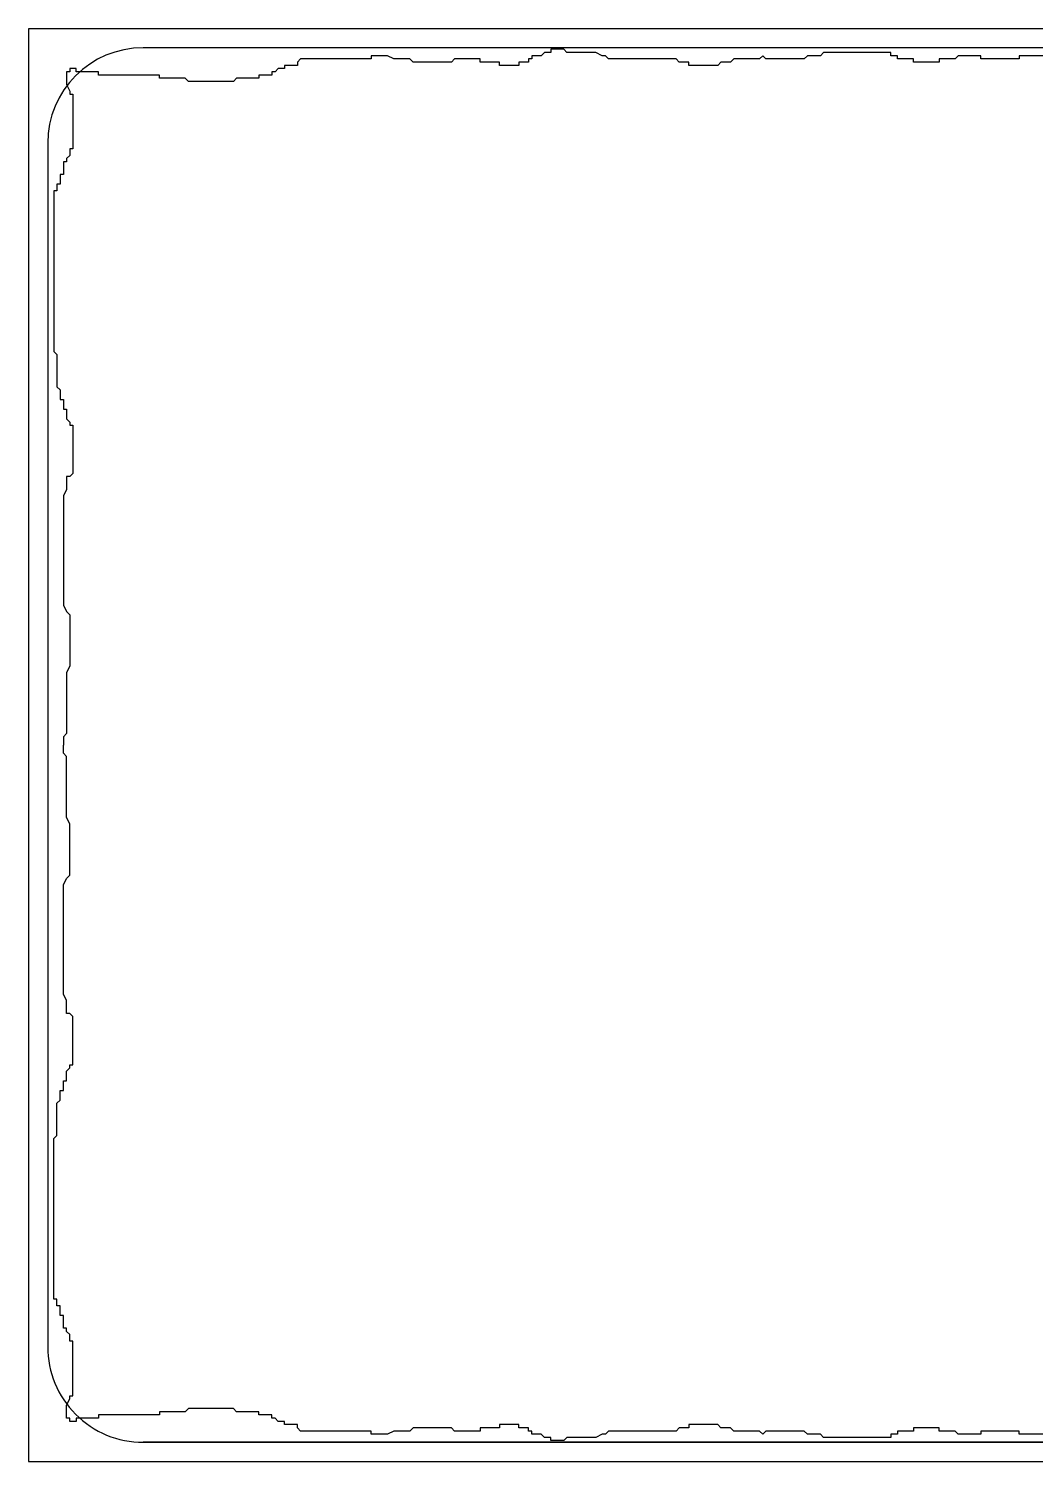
# Model space of a CAD drawing. Header units: metres. Extents: x -107 to 62, y 472 to 1032.
# Drawn here: x 21.289 to 22.398, y 509.779 to 511.357 of the extents above; entities that cross this region are included whole.
import ezdxf

# ---------------------------------------------------------------- set-up
doc = ezdxf.new("R2010")
doc.units = ezdxf.units.M
doc.header["$MEASUREMENT"] = 0
doc.layers.get('0').update_dxf_attribs({"color": 8})
doc.layers.add('A-GR-FURN$0$TEFRIŞ', color=11, linetype='Continuous')

# ---------------------------------------------------------------- blocks, each defined once
blk = doc.blocks.new('A-GR-FURN$0$1')
at = {"layer": 'A-GR-FURN$0$TEFRIŞ'}
for p, q in [((-1911.89, 788.11), (-1911.89, 598.11)), ((-1761.89, 598.11), (-1761.89, 788.11)), ((-1909.89, 776.11), (-1909.89, 610.11)), ((-1763.89, 776.11), (-1763.89, 610.11)), ((-1763.89, 610.11), (-1763.89, 776.11)), ((-1899.89, 600.11), (-1773.89, 600.11)), ((-1911.89, 598.11), (-1761.89, 598.11))]:
    blk.add_line(p, q, dxfattribs=at)
at = {"layer": 'A-GR-FURN$0$TEFRIŞ', "color": 8}
for p, q in [((-1909.06, 705.25), (-1909.06, 701.89)), ((-1764.73, 705.25), (-1764.73, 701.89)), ((-1909.06, 701.89), (-1908.72, 701.89)), ((-1908.72, 701.89), (-1908.72, 697.86)), ((-1764.73, 701.89), (-1765.07, 701.89)), ((-1765.07, 701.89), (-1765.07, 697.86)), ((-1909.06, 697.86), (-1909.06, 695.5)), ((-1908.72, 697.86), (-1909.06, 697.86)), ((-1765.07, 697.86), (-1764.73, 697.86)), ((-1764.73, 697.86), (-1764.73, 695.5)), ((-1909.06, 695.5), (-1908.72, 695.17)), ((-1908.72, 695.17), (-1908.72, 693.49)), ((-1764.73, 695.5), (-1765.07, 695.17)), ((-1765.07, 695.17), (-1765.07, 693.49)), ((-1908.72, 693.49), (-1908.38, 693.49)), ((-1908.38, 693.49), (-1908.38, 690.8)), ((-1765.07, 693.49), (-1765.4, 693.49)), ((-1765.4, 693.49), (-1765.4, 690.8)), ((-1908.72, 690.8), (-1908.72, 689.12)), ((-1908.38, 690.8), (-1908.72, 690.8)), ((-1765.4, 690.8), (-1765.07, 690.8)), ((-1765.07, 690.8), (-1765.07, 689.12)), ((-1909.06, 689.12), (-1909.06, 688.45)), ((-1908.72, 689.12), (-1909.06, 689.12)), ((-1765.07, 689.12), (-1764.73, 689.12)), ((-1764.73, 689.12), (-1764.73, 688.45)), ((-1909.39, 688.45), (-1909.39, 681.39)), ((-1909.06, 688.45), (-1909.39, 688.45)), ((-1764.73, 688.45), (-1764.4, 688.45)), ((-1764.4, 688.45), (-1764.4, 681.39)), ((-1909.39, 681.39), (-1909.06, 681.05)), ((-1909.06, 681.05), (-1909.06, 679.71)), ((-1764.4, 681.39), (-1764.73, 681.05)), ((-1764.73, 681.05), (-1764.73, 679.71)), ((-1909.06, 679.71), (-1908.72, 679.37)), ((-1764.73, 679.71), (-1765.07, 679.37)), ((-1908.72, 679.37), (-1908.72, 675.34)), ((-1765.07, 679.37), (-1765.07, 675.34)), ((-1908.72, 675.34), (-1909.06, 675.01)), ((-1909.06, 675.01), (-1908.72, 674.67)), ((-1765.07, 675.34), (-1764.73, 675.01)), ((-1764.73, 675.01), (-1765.07, 674.67)), ((-1908.72, 674.67), (-1908.72, 671.98)), ((-1765.07, 674.67), (-1765.07, 671.98)), ((-1908.72, 671.98), (-1908.38, 671.64)), ((-1908.38, 671.64), (-1908.38, 670.64)), ((-1908.38, 670.64), (-1908.05, 670.3)), ((-1765.4, 670.64), (-1765.74, 670.3)), ((-1765.07, 671.98), (-1765.4, 671.64)), ((-1765.4, 671.64), (-1765.4, 670.64)), ((-1908.05, 670.3), (-1908.05, 667.28)), ((-1765.74, 670.3), (-1765.74, 667.28)), ((-1908.38, 666.27), (-1908.72, 665.93)), ((-1908.38, 667.28), (-1908.38, 666.27)), ((-1908.05, 667.28), (-1908.38, 667.28)), ((-1765.74, 667.28), (-1765.4, 667.28)), ((-1765.4, 667.28), (-1765.4, 666.27)), ((-1765.4, 666.27), (-1765.07, 665.93)), ((-1908.72, 665.93), (-1908.72, 658.87)), ((-1765.07, 665.93), (-1765.07, 658.87)), ((-1908.72, 658.87), (-1909.06, 658.54)), ((-1909.06, 658.54), (-1909.06, 658.2)), ((-1765.07, 658.87), (-1764.73, 658.54)), ((-1764.73, 658.54), (-1764.73, 658.2)), ((-1909.06, 658.2), (-1909.39, 657.53)), ((-1909.39, 657.53), (-1909.39, 654.51)), ((-1764.73, 658.2), (-1764.4, 657.53)), ((-1764.4, 657.53), (-1764.4, 654.51)), ((-1909.39, 654.51), (-1909.73, 654.17)), ((-1909.73, 654.17), (-1909.73, 652.83)), ((-1764.4, 654.51), (-1764.06, 654.17)), ((-1764.06, 654.17), (-1764.06, 652.83)), ((-1909.73, 652.83), (-1909.39, 652.83)), ((-1909.39, 652.83), (-1909.39, 652.15)), ((-1764.06, 652.83), (-1764.4, 652.83)), ((-1764.4, 652.83), (-1764.4, 652.15)), ((-1909.39, 652.15), (-1909.06, 651.82)), ((-1909.06, 651.82), (-1909.06, 650.81)), ((-1764.4, 652.15), (-1764.73, 651.82)), ((-1764.73, 651.82), (-1764.73, 650.81)), ((-1909.06, 650.81), (-1908.72, 650.81)), ((-1908.72, 650.81), (-1908.72, 650.47)), ((-1908.72, 650.47), (-1908.38, 650.47)), ((-1908.38, 650.47), (-1908.38, 649.47)), ((-1765.07, 650.47), (-1765.4, 650.47)), ((-1765.4, 650.47), (-1765.4, 649.47)), ((-1764.73, 650.81), (-1765.07, 650.81)), ((-1765.07, 650.81), (-1765.07, 650.47)), ((-1908.38, 649.47), (-1908.05, 649.47)), ((-1908.05, 649.47), (-1908.05, 647.45)), ((-1765.4, 649.47), (-1765.74, 649.47)), ((-1765.74, 649.47), (-1765.74, 647.45)), ((-1908.38, 647.45), (-1908.38, 645.43)), ((-1908.05, 647.45), (-1908.38, 647.45)), ((-1765.74, 647.45), (-1765.4, 647.45)), ((-1765.4, 647.45), (-1765.4, 645.43)), ((-1908.72, 645.43), (-1908.72, 642.74)), ((-1908.38, 645.43), (-1908.72, 645.43)), ((-1765.4, 645.43), (-1765.07, 645.43)), ((-1765.07, 645.43), (-1765.07, 642.74)), ((-1908.72, 642.74), (-1908.38, 642.41)), ((-1908.38, 642.41), (-1908.38, 638.38)), ((-1765.07, 642.74), (-1765.4, 642.41)), ((-1765.4, 642.41), (-1765.4, 638.38)), ((-1908.38, 638.38), (-1908.72, 638.04)), ((-1908.72, 638.04), (-1908.72, 636.36)), ((-1765.4, 638.38), (-1765.07, 638.04)), ((-1765.07, 638.04), (-1765.07, 636.36)), ((-1908.72, 636.36), (-1909.06, 635.69)), ((-1765.07, 636.36), (-1764.73, 635.69)), ((-1909.06, 635.69), (-1909.06, 634.01)), ((-1764.73, 635.69), (-1764.73, 634.01)), ((-1909.06, 634.01), (-1908.72, 634.01)), ((-1908.72, 634.01), (-1908.72, 626.61)), ((-1764.73, 634.01), (-1765.07, 634.01)), ((-1765.07, 634.01), (-1765.07, 626.61)), ((-1908.72, 626.61), (-1908.38, 626.28)), ((-1908.38, 626.28), (-1908.05, 626.28)), ((-1908.05, 626.28), (-1908.05, 624.93)), ((-1765.4, 626.28), (-1765.74, 626.28)), ((-1765.74, 626.28), (-1765.74, 624.93)), ((-1765.07, 626.61), (-1765.4, 626.28)), ((-1908.05, 624.93), (-1907.71, 624.93)), ((-1907.71, 624.93), (-1907.71, 624.26)), ((-1907.71, 624.26), (-1907.38, 623.93)), ((-1766.08, 624.26), (-1766.41, 623.93)), ((-1765.74, 624.93), (-1766.08, 624.93)), ((-1766.08, 624.93), (-1766.08, 624.26)), ((-1907.38, 623.93), (-1907.38, 623.59)), ((-1907.38, 623.59), (-1907.04, 623.59)), ((-1907.04, 623.59), (-1907.04, 622.24)), ((-1766.41, 623.59), (-1766.75, 623.59)), ((-1766.75, 623.59), (-1766.75, 622.24)), ((-1766.41, 623.93), (-1766.41, 623.59)), ((-1907.04, 622.24), (-1906.7, 622.24)), ((-1906.7, 622.24), (-1906.7, 619.89)), ((-1766.75, 622.24), (-1767.09, 622.24)), ((-1767.09, 622.24), (-1767.09, 619.89)), ((-1906.7, 619.89), (-1906.37, 619.56)), ((-1906.37, 619.56), (-1906.37, 614.85)), ((-1767.09, 619.89), (-1767.42, 619.56)), ((-1767.42, 619.56), (-1767.42, 614.85)), ((-1906.37, 614.85), (-1906.7, 614.52)), ((-1906.7, 614.52), (-1906.7, 611.83)), ((-1767.42, 614.85), (-1767.09, 614.52)), ((-1767.09, 614.52), (-1767.09, 611.83)), ((-1906.7, 611.83), (-1907.04, 611.83)), ((-1907.04, 611.83), (-1907.04, 605.44)), ((-1767.09, 611.83), (-1766.75, 611.83)), ((-1766.75, 611.83), (-1766.75, 605.44)), ((-1907.38, 605.44), (-1907.38, 603.09)), ((-1907.04, 605.44), (-1907.38, 605.44)), ((-1766.75, 605.44), (-1766.41, 605.44)), ((-1766.41, 605.44), (-1766.41, 603.09)), ((-1907.71, 603.09), (-1907.71, 602.42)), ((-1907.38, 603.09), (-1907.71, 603.09)), ((-1766.41, 603.09), (-1766.08, 603.09)), ((-1766.08, 603.09), (-1766.08, 602.42)), ((-1907.71, 602.42), (-1907.38, 602.42)), ((-1907.38, 602.42), (-1907.38, 602.08)), ((-1907.38, 602.08), (-1906.03, 602.08)), ((-1906.03, 602.08), (-1905.36, 602.42)), ((-1905.36, 602.42), (-1905.02, 602.42)), ((-1905.02, 602.75), (-1899.3, 602.75)), ((-1905.02, 602.42), (-1905.02, 602.75)), ((-1899.3, 602.75), (-1899.3, 602.42)), ((-1899.3, 602.42), (-1898.63, 602.42)), ((-1898.63, 602.42), (-1898.29, 602.08)), ((-1898.29, 602.08), (-1897.96, 602.08)), ((-1897.96, 602.08), (-1897.96, 601.75)), ((-1897.96, 601.75), (-1896.61, 601.75)), ((-1896.61, 601.75), (-1896.61, 601.41)), ((-1873.07, 601.75), (-1872.06, 601.75)), ((-1873.07, 601.41), (-1873.07, 601.75)), ((-1872.06, 602.08), (-1871.05, 602.08)), ((-1872.06, 601.75), (-1872.06, 602.08)), ((-1871.05, 602.08), (-1870.71, 602.42)), ((-1870.71, 602.42), (-1870.38, 602.42)), ((-1870.38, 602.75), (-1865.33, 602.75)), ((-1870.38, 602.42), (-1870.38, 602.75)), ((-1865.33, 602.75), (-1865, 602.42)), ((-1865, 602.42), (-1865, 602.08)), ((-1865, 602.08), (-1863.65, 602.08)), ((-1863.65, 602.08), (-1862.98, 601.75)), ((-1862.98, 601.75), (-1851.54, 601.75)), ((-1851.54, 601.75), (-1850.87, 602.08)), ((-1850.87, 602.08), (-1850.53, 602.42)), ((-1850.53, 602.42), (-1845.15, 602.42)), ((-1845.15, 602.42), (-1844.48, 602.08)), ((-1844.48, 602.08), (-1838.09, 602.08)), ((-1838.09, 602.08), (-1837.75, 601.75)), ((-1837.75, 601.75), (-1836.89, 601.75)), ((-1836.04, 601.75), (-1836.89, 601.75)), ((-1835.7, 602.08), (-1836.04, 601.75)), ((-1829.31, 602.08), (-1835.7, 602.08)), ((-1828.64, 602.42), (-1829.31, 602.08)), ((-1823.26, 602.42), (-1828.64, 602.42)), ((-1822.92, 602.08), (-1823.26, 602.42)), ((-1822.25, 601.75), (-1822.92, 602.08)), ((-1810.81, 601.75), (-1822.25, 601.75)), ((-1810.14, 602.08), (-1810.81, 601.75)), ((-1808.79, 602.08), (-1810.14, 602.08)), ((-1808.46, 602.75), (-1808.79, 602.42)), ((-1808.79, 602.42), (-1808.79, 602.08)), ((-1803.41, 602.75), (-1808.46, 602.75)), ((-1803.41, 602.42), (-1803.41, 602.75)), ((-1803.08, 602.42), (-1803.41, 602.42)), ((-1802.74, 602.08), (-1803.08, 602.42)), ((-1801.73, 602.08), (-1802.74, 602.08)), ((-1801.73, 601.75), (-1801.73, 602.08)), ((-1800.72, 601.75), (-1801.73, 601.75)), ((-1800.72, 601.41), (-1800.72, 601.75)), ((-1775.83, 601.75), (-1777.18, 601.75)), ((-1777.18, 601.75), (-1777.18, 601.41)), ((-1775.5, 602.08), (-1775.83, 602.08)), ((-1775.83, 602.08), (-1775.83, 601.75)), ((-1775.16, 602.42), (-1775.5, 602.08)), ((-1774.49, 602.42), (-1775.16, 602.42)), ((-1768.77, 602.75), (-1774.49, 602.75)), ((-1774.49, 602.75), (-1774.49, 602.42)), ((-1768.77, 602.42), (-1768.77, 602.75)), ((-1768.43, 602.42), (-1768.77, 602.42)), ((-1767.76, 602.08), (-1768.43, 602.42)), ((-1766.41, 602.08), (-1767.76, 602.08)), ((-1766.08, 602.42), (-1766.41, 602.42)), ((-1766.41, 602.42), (-1766.41, 602.08)), ((-1896.61, 601.41), (-1895.6, 601.41)), ((-1895.6, 601.41), (-1895.6, 601.07)), ((-1895.6, 601.07), (-1894.93, 601.07)), ((-1894.93, 601.07), (-1894.93, 600.74)), ((-1894.93, 600.74), (-1878.11, 600.74)), ((-1878.11, 600.74), (-1877.78, 601.07)), ((-1877.78, 601.07), (-1874.41, 601.07)), ((-1874.41, 601.07), (-1874.08, 601.41)), ((-1874.08, 601.41), (-1873.07, 601.41)), ((-1799.71, 601.41), (-1800.72, 601.41)), ((-1799.38, 601.07), (-1799.71, 601.41)), ((-1796.01, 601.07), (-1799.38, 601.07)), ((-1795.68, 600.74), (-1796.01, 601.07)), ((-1778.86, 600.74), (-1795.68, 600.74)), ((-1778.19, 601.07), (-1778.86, 601.07)), ((-1778.86, 601.07), (-1778.86, 600.74)), ((-1777.18, 601.41), (-1778.19, 601.41)), ((-1778.19, 601.41), (-1778.19, 601.07))]:
    blk.add_line(p, q, dxfattribs=at)
at = {"layer": 'A-GR-FURN$0$TEFRIŞ'}
for centre, start, end in [((-1899.89, 610.11), 180, 270), ((-1773.89, 610.11), 270, 0), ((-1773.89, 610.11), 270, 0)]:
    blk.add_arc(centre, 10, start, end, dxfattribs=at)
blk = doc.blocks.new('A-GR-FURN')
at = {"layer": 'A-GR-FURN$0$TEFRIŞ', "xscale": 10.51546037313964, "yscale": 10.51546037313964, "zscale": 10.51546037313964, "rotation": 270}
blk.add_blockref('A-GR-FURN$0$1', (15270.5, -15111), dxfattribs=at)

msp = doc.modelspace()

# ---------------------------------------------------------------- block references
at = {"xscale": 0.001, "yscale": 0.001, "zscale": 0.001}
msp.add_blockref('A-GR-FURN', (-0.2711, 506.3633), dxfattribs=at)

doc.saveas('drawing.dxf')
